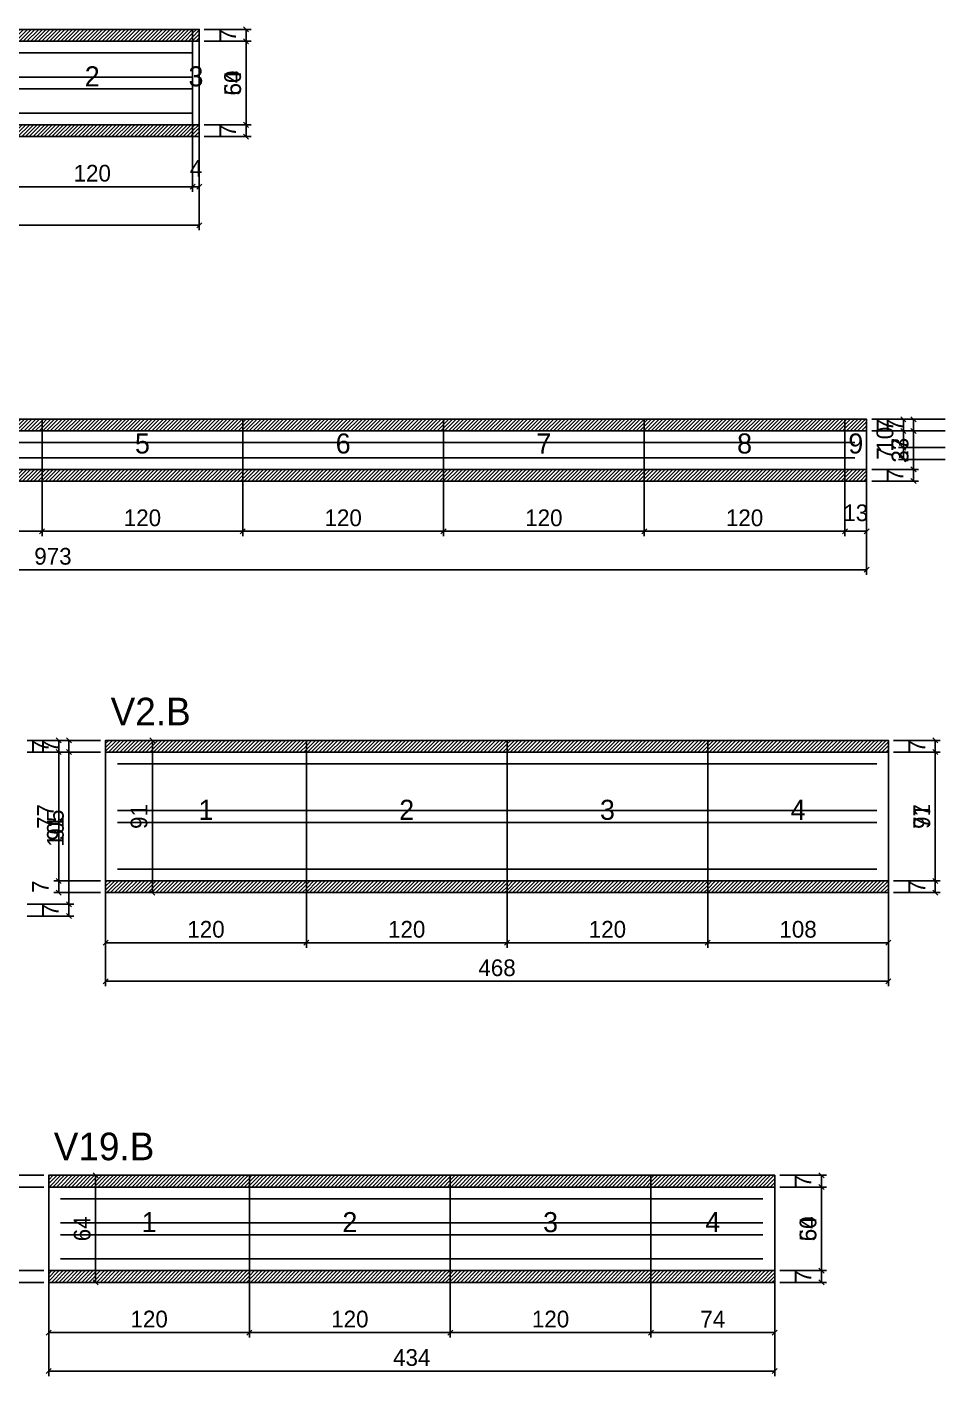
# Model space of a CAD drawing. Extents: x -9000 to 3070, y -6529 to 1250.
# Drawn here: x 668 to 1216, y -6515 to -5708 of the extents above; entities that cross this region are included whole.
import ezdxf
from ezdxf.enums import TextEntityAlignment as Align

# ---------------------------------------------------------------- set-up
doc = ezdxf.new("R2010")
doc.units = 0
for name, color, linetype in [('5', 5, 'Continuous'), ('COTA', 241, 'Continuous'), ('NOMENCLATURA', 7, 'Continuous'), ('Painéis', 200, 'Continuous'), ('SARR_2.2x7', 40, 'Continuous'), ('SCO-___-LAJ', 224, 'Continuous')]:
    doc.layers.add(name, color=color, linetype=linetype)
doc.dimstyles.new('PAINEL', dxfattribs={"dimtxt": 10, "dimasz": 3, "dimexe": 3, "dimexo": 3, "dimgap": 3, "dimtad": 1, "dimblk": 'OBLIQUE', "dimblk1": 'OBLIQUE', "dimcen": 2.5, "dimclrd": 4, "dimclre": 4, "dimclrt": 240, "dimazin": 3, "dimtfac": 1, "dimtmove": 0, "dimatfit": 3})

# ---------------------------------------------------------------- blocks, each defined once
blk = doc.blocks.new('_OBLIQUE')
at = {"color": 0, "linetype": 'BYBLOCK'}
blk.add_line((-0.5, -0.5), (0.5, 0.5), dxfattribs=at)

msp = doc.modelspace()

# ---------------------------------------------------------------- hatches: boundary and pattern name
at = {"layer": 'COTA'}
h = msp.add_hatch(dxfattribs=at)
h.set_pattern_fill('ANSI31', scale=0.5)
h.paths.add_polyline_path([(647, -5717), (767, -5717), (767, -5710), (647, -5710)])
h = msp.add_hatch(dxfattribs=at)
h.set_pattern_fill('ANSI31', scale=0.5)
h.paths.add_polyline_path([(767, -5717), (771, -5717), (771, -5710), (767, -5710)])
h = msp.add_hatch(dxfattribs=at)
h.set_pattern_fill('ANSI31', scale=0.5)
h.paths.add_polyline_path([(647, -5774), (767, -5774), (767, -5767), (647, -5767)])
h = msp.add_hatch(dxfattribs=at)
h.set_pattern_fill('ANSI31', scale=0.5)
h.paths.add_polyline_path([(767, -5774), (771, -5774), (771, -5767), (767, -5767)])
h = msp.add_hatch(dxfattribs=at)
h.set_pattern_fill('ANSI31', scale=0.5)
h.paths.add_polyline_path([(557, -5950), (677, -5950), (677, -5943), (557, -5943)])
h = msp.add_hatch(dxfattribs=at)
h.set_pattern_fill('ANSI31', scale=0.5)
h.paths.add_polyline_path([(677, -5950), (797, -5950), (797, -5943), (677, -5943)])
h = msp.add_hatch(dxfattribs=at)
h.set_pattern_fill('ANSI31', scale=0.5)
h.paths.add_polyline_path([(797, -5950), (917, -5950), (917, -5943), (797, -5943)])
h = msp.add_hatch(dxfattribs=at)
h.set_pattern_fill('ANSI31', scale=0.5)
h.paths.add_polyline_path([(917, -5950), (1037, -5950), (1037, -5943), (917, -5943)])
h = msp.add_hatch(dxfattribs=at)
h.set_pattern_fill('ANSI31', scale=0.5)
h.paths.add_polyline_path([(1037, -5950), (1157, -5950), (1157, -5943), (1037, -5943)])
h = msp.add_hatch(dxfattribs=at)
h.set_pattern_fill('ANSI31', scale=0.5)
h.paths.add_polyline_path([(1157, -5950), (1170, -5950), (1170, -5943), (1157, -5943)])
h = msp.add_hatch(dxfattribs=at)
h.set_pattern_fill('ANSI31', scale=0.5)
h.paths.add_polyline_path([(557, -5980), (677, -5980), (677, -5973), (557, -5973)])
h = msp.add_hatch(dxfattribs=at)
h.set_pattern_fill('ANSI31', scale=0.5)
h.paths.add_polyline_path([(677, -5980), (797, -5980), (797, -5973), (677, -5973)])
h = msp.add_hatch(dxfattribs=at)
h.set_pattern_fill('ANSI31', scale=0.5)
h.paths.add_polyline_path([(797, -5980), (917, -5980), (917, -5973), (797, -5973)])
h = msp.add_hatch(dxfattribs=at)
h.set_pattern_fill('ANSI31', scale=0.5)
h.paths.add_polyline_path([(917, -5980), (1037, -5980), (1037, -5973), (917, -5973)])
h = msp.add_hatch(dxfattribs=at)
h.set_pattern_fill('ANSI31', scale=0.5)
h.paths.add_polyline_path([(1037, -5980), (1157, -5980), (1157, -5973), (1037, -5973)])
h = msp.add_hatch(dxfattribs=at)
h.set_pattern_fill('ANSI31', scale=0.5)
h.paths.add_polyline_path([(1157, -5980), (1170, -5980), (1170, -5973), (1157, -5973)])
h = msp.add_hatch(dxfattribs=at)
h.set_pattern_fill('ANSI31', scale=0.5)
h.paths.add_polyline_path([(715, -6142), (835, -6142), (835, -6135), (715, -6135)])
h = msp.add_hatch(dxfattribs=at)
h.set_pattern_fill('ANSI31', scale=0.5)
h.paths.add_polyline_path([(835, -6142), (955, -6142), (955, -6135), (835, -6135)])
h = msp.add_hatch(dxfattribs=at)
h.set_pattern_fill('ANSI31', scale=0.5)
h.paths.add_polyline_path([(955, -6142), (1075, -6142), (1075, -6135), (955, -6135)])
h = msp.add_hatch(dxfattribs=at)
h.set_pattern_fill('ANSI31', scale=0.5)
h.paths.add_polyline_path([(1075, -6142), (1183, -6142), (1183, -6135), (1075, -6135)])
h = msp.add_hatch(dxfattribs=at)
h.set_pattern_fill('ANSI31', scale=0.5)
h.paths.add_polyline_path([(715, -6226), (835, -6226), (835, -6219), (715, -6219)])
h = msp.add_hatch(dxfattribs=at)
h.set_pattern_fill('ANSI31', scale=0.5)
h.paths.add_polyline_path([(835, -6226), (955, -6226), (955, -6219), (835, -6219)])
h = msp.add_hatch(dxfattribs=at)
h.set_pattern_fill('ANSI31', scale=0.5)
h.paths.add_polyline_path([(955, -6226), (1075, -6226), (1075, -6219), (955, -6219)])
h = msp.add_hatch(dxfattribs=at)
h.set_pattern_fill('ANSI31', scale=0.5)
h.paths.add_polyline_path([(1075, -6226), (1183, -6226), (1183, -6219), (1075, -6219)])
h = msp.add_hatch(dxfattribs=at)
h.set_pattern_fill('ANSI31', scale=0.5)
h.paths.add_polyline_path([(681, -6402), (801, -6402), (801, -6395), (681, -6395)])
h = msp.add_hatch(dxfattribs=at)
h.set_pattern_fill('ANSI31', scale=0.5)
h.paths.add_polyline_path([(801, -6402), (921, -6402), (921, -6395), (801, -6395)])
h = msp.add_hatch(dxfattribs=at)
h.set_pattern_fill('ANSI31', scale=0.5)
h.paths.add_polyline_path([(921, -6402), (1041, -6402), (1041, -6395), (921, -6395)])
h = msp.add_hatch(dxfattribs=at)
h.set_pattern_fill('ANSI31', scale=0.5)
h.paths.add_polyline_path([(1041, -6402), (1115, -6402), (1115, -6395), (1041, -6395)])
h = msp.add_hatch(dxfattribs=at)
h.set_pattern_fill('ANSI31', scale=0.5)
h.paths.add_polyline_path([(681, -6459), (801, -6459), (801, -6452), (681, -6452)])
h = msp.add_hatch(dxfattribs=at)
h.set_pattern_fill('ANSI31', scale=0.5)
h.paths.add_polyline_path([(801, -6459), (921, -6459), (921, -6452), (801, -6452)])
h = msp.add_hatch(dxfattribs=at)
h.set_pattern_fill('ANSI31', scale=0.5)
h.paths.add_polyline_path([(921, -6459), (1041, -6459), (1041, -6452), (921, -6452)])
h = msp.add_hatch(dxfattribs=at)
h.set_pattern_fill('ANSI31', scale=0.5)
h.paths.add_polyline_path([(1041, -6459), (1115, -6459), (1115, -6452), (1041, -6452)])

# ---------------------------------------------------------------- linework, layer by layer
at = {"layer": 'Painéis'}
for p, q in [((647, -5717), (767, -5717)), ((767, -5767), (767, -5717)), ((767, -5767), (767, -5717)), ((767, -5717), (771, -5717)), ((767, -5767), (767, -5717)), ((771, -5767), (771, -5717)), ((647, -5767), (767, -5767)), ((767, -5767), (771, -5767)), ((557, -5950), (677, -5950)), ((677, -5973), (677, -5950)), ((677, -5973), (677, -5950)), ((677, -5950), (797, -5950)), ((677, -5973), (677, -5950)), ((797, -5973), (797, -5950)), ((797, -5973), (797, -5950)), ((797, -5950), (917, -5950)), ((797, -5973), (797, -5950)), ((917, -5973), (917, -5950)), ((917, -5973), (917, -5950)), ((917, -5950), (1037, -5950)), ((917, -5973), (917, -5950)), ((1037, -5973), (1037, -5950)), ((1037, -5973), (1037, -5950)), ((1037, -5950), (1157, -5950)), ((1037, -5973), (1037, -5950)), ((1157, -5973), (1157, -5950)), ((1157, -5973), (1157, -5950)), ((1157, -5950), (1170, -5950)), ((1157, -5973), (1157, -5950)), ((1170, -5973), (1170, -5950)), ((557, -5973), (677, -5973)), ((677, -5973), (797, -5973)), ((797, -5973), (917, -5973)), ((917, -5973), (1037, -5973)), ((1037, -5973), (1157, -5973)), ((1157, -5973), (1170, -5973)), ((715, -6142), (835, -6142)), ((715, -6219), (715, -6142)), ((835, -6219), (835, -6142)), ((835, -6219), (835, -6142)), ((835, -6142), (955, -6142)), ((835, -6219), (835, -6142)), ((955, -6219), (955, -6142)), ((955, -6219), (955, -6142)), ((955, -6142), (1075, -6142)), ((955, -6219), (955, -6142)), ((1075, -6219), (1075, -6142)), ((1075, -6219), (1075, -6142)), ((1075, -6142), (1183, -6142)), ((1075, -6219), (1075, -6142)), ((1183, -6219), (1183, -6142)), ((715, -6219), (835, -6219)), ((835, -6219), (955, -6219)), ((955, -6219), (1075, -6219)), ((1075, -6219), (1183, -6219)), ((681, -6402), (801, -6402)), ((681, -6452), (681, -6402)), ((801, -6452), (801, -6402)), ((801, -6452), (801, -6402)), ((801, -6402), (921, -6402)), ((801, -6452), (801, -6402)), ((921, -6452), (921, -6402)), ((921, -6452), (921, -6402)), ((921, -6402), (1041, -6402)), ((921, -6452), (921, -6402)), ((1041, -6452), (1041, -6402)), ((1041, -6452), (1041, -6402)), ((1041, -6402), (1115, -6402)), ((1041, -6452), (1041, -6402)), ((1115, -6452), (1115, -6402)), ((681, -6452), (801, -6452)), ((801, -6452), (921, -6452)), ((921, -6452), (1041, -6452)), ((1041, -6452), (1115, -6452))]:
    msp.add_line(p, q, dxfattribs=at)
at = {"layer": 'SARR_2.2x7'}
for points in [[(647, -5724), (767, -5724)], [(647, -5724), (767, -5724)], [(647, -5738.5), (767, -5738.5)], [(647, -5738.5), (767, -5738.5)], [(647, -5745.5), (767, -5745.5)], [(647, -5745.5), (767, -5745.5)], [(647, -5760), (767, -5760)], [(647, -5760), (767, -5760)], [(557, -5957), (677, -5957)], [(557, -5957), (677, -5957)], [(677, -5957), (797, -5957)], [(677, -5957), (797, -5957)], [(797, -5957), (917, -5957)], [(797, -5957), (917, -5957)], [(917, -5957), (1037, -5957)], [(917, -5957), (1037, -5957)], [(1037, -5957), (1157, -5957)], [(1037, -5957), (1157, -5957)], [(1157, -5957), (1163, -5957)], [(1157, -5957), (1163, -5957)], [(557, -5966), (677, -5966)], [(557, -5966), (677, -5966)], [(677, -5966), (797, -5966)], [(677, -5966), (797, -5966)], [(797, -5966), (917, -5966)], [(797, -5966), (917, -5966)], [(917, -5966), (1037, -5966)], [(917, -5966), (1037, -5966)], [(1037, -5966), (1157, -5966)], [(1037, -5966), (1157, -5966)], [(1157, -5966), (1163, -5966)], [(1157, -5966), (1163, -5966)], [(722, -6149), (835, -6149)], [(722, -6149), (835, -6149)], [(835, -6149), (955, -6149)], [(835, -6149), (955, -6149)], [(955, -6149), (1075, -6149)], [(955, -6149), (1075, -6149)], [(1075, -6149), (1176, -6149)], [(1075, -6149), (1176, -6149)], [(722, -6177), (835, -6177)], [(722, -6177), (835, -6177)], [(835, -6177), (955, -6177)], [(835, -6177), (955, -6177)], [(955, -6177), (1075, -6177)], [(955, -6177), (1075, -6177)], [(1075, -6177), (1176, -6177)], [(1075, -6177), (1176, -6177)], [(722, -6184), (835, -6184)], [(722, -6184), (835, -6184)], [(835, -6184), (955, -6184)], [(835, -6184), (955, -6184)], [(955, -6184), (1075, -6184)], [(955, -6184), (1075, -6184)], [(1075, -6184), (1176, -6184)], [(1075, -6184), (1176, -6184)], [(722, -6212), (835, -6212)], [(722, -6212), (835, -6212)], [(835, -6212), (955, -6212)], [(835, -6212), (955, -6212)], [(955, -6212), (1075, -6212)], [(955, -6212), (1075, -6212)], [(1075, -6212), (1176, -6212)], [(1075, -6212), (1176, -6212)], [(688, -6409), (801, -6409)], [(688, -6409), (801, -6409)], [(801, -6409), (921, -6409)], [(801, -6409), (921, -6409)], [(921, -6409), (1041, -6409)], [(921, -6409), (1041, -6409)], [(1041, -6409), (1108, -6409)], [(1041, -6409), (1108, -6409)], [(688, -6423.5), (801, -6423.5)], [(688, -6423.5), (801, -6423.5)], [(801, -6423.5), (921, -6423.5)], [(801, -6423.5), (921, -6423.5)], [(921, -6423.5), (1041, -6423.5)], [(921, -6423.5), (1041, -6423.5)], [(1041, -6423.5), (1108, -6423.5)], [(1041, -6423.5), (1108, -6423.5)], [(688, -6430.5), (801, -6430.5)], [(688, -6430.5), (801, -6430.5)], [(801, -6430.5), (921, -6430.5)], [(801, -6430.5), (921, -6430.5)], [(921, -6430.5), (1041, -6430.5)], [(921, -6430.5), (1041, -6430.5)], [(1041, -6430.5), (1108, -6430.5)], [(1041, -6430.5), (1108, -6430.5)], [(688, -6445), (801, -6445)], [(688, -6445), (801, -6445)], [(801, -6445), (921, -6445)], [(801, -6445), (921, -6445)], [(921, -6445), (1041, -6445)], [(921, -6445), (1041, -6445)], [(1041, -6445), (1108, -6445)], [(1041, -6445), (1108, -6445)]]:
    msp.add_lwpolyline(points, dxfattribs=at)
at = {"layer": 'SCO-___-LAJ'}
for points in [[(647, -5717), (767, -5717), (767, -5710), (647, -5710)], [(767, -5717), (771, -5717), (771, -5710), (767, -5710)], [(647, -5774), (767, -5774), (767, -5767), (647, -5767)], [(767, -5774), (771, -5774), (771, -5767), (767, -5767)], [(557, -5950), (677, -5950), (677, -5943), (557, -5943)], [(677, -5950), (797, -5950), (797, -5943), (677, -5943)], [(797, -5950), (917, -5950), (917, -5943), (797, -5943)], [(917, -5950), (1037, -5950), (1037, -5943), (917, -5943)], [(1037, -5950), (1157, -5950), (1157, -5943), (1037, -5943)], [(1157, -5950), (1170, -5950), (1170, -5943), (1157, -5943)], [(557, -5980), (677, -5980), (677, -5973), (557, -5973)], [(677, -5980), (797, -5980), (797, -5973), (677, -5973)], [(797, -5980), (917, -5980), (917, -5973), (797, -5973)], [(917, -5980), (1037, -5980), (1037, -5973), (917, -5973)], [(1037, -5980), (1157, -5980), (1157, -5973), (1037, -5973)], [(1157, -5980), (1170, -5980), (1170, -5973), (1157, -5973)], [(715, -6142), (835, -6142), (835, -6135), (715, -6135)], [(835, -6142), (955, -6142), (955, -6135), (835, -6135)], [(955, -6142), (1075, -6142), (1075, -6135), (955, -6135)], [(1075, -6142), (1183, -6142), (1183, -6135), (1075, -6135)], [(715, -6226), (835, -6226), (835, -6219), (715, -6219)], [(835, -6226), (955, -6226), (955, -6219), (835, -6219)], [(955, -6226), (1075, -6226), (1075, -6219), (955, -6219)], [(1075, -6226), (1183, -6226), (1183, -6219), (1075, -6219)], [(681, -6402), (801, -6402), (801, -6395), (681, -6395)], [(801, -6402), (921, -6402), (921, -6395), (801, -6395)], [(921, -6402), (1041, -6402), (1041, -6395), (921, -6395)], [(1041, -6402), (1115, -6402), (1115, -6395), (1041, -6395)], [(681, -6459), (801, -6459), (801, -6452), (681, -6452)], [(801, -6459), (921, -6459), (921, -6452), (801, -6452)], [(921, -6459), (1041, -6459), (1041, -6452), (921, -6452)], [(1041, -6459), (1115, -6459), (1115, -6452), (1041, -6452)]]:
    msp.add_lwpolyline(points, close=True, dxfattribs=at)

# ---------------------------------------------------------------- texts
at = {"layer": '5'}
for s, p in [('2', (707, -5738)), ('3', (769, -5738)), ('5', (737, -5957.5)), ('6', (857, -5957.5)), ('7', (977, -5957.5)), ('8', (1097, -5957.5)), ('9', (1163.5, -5957.5)), ('1', (775, -6176.5)), ('2', (895, -6176.5)), ('3', (1015, -6176.5)), ('4', (1129, -6176.5)), ('1', (741, -6423)), ('2', (861, -6423)), ('3', (981, -6423)), ('4', (1078, -6423))]:
    msp.add_text(s, height=12, dxfattribs=at).set_placement(p, align=Align.MIDDLE_CENTER)
at = {"layer": 'NOMENCLATURA'}
for s, p in [('V2.B', (718, -6126)), ('V19.B', (684, -6386))]:
    msp.add_text(s, height=16.5, dxfattribs=at).set_placement(p)

# ---------------------------------------------------------------- dimensions: what is measured, and where the dimension line sits
at = {"layer": 'COTA'}
for base, p1, p2 in [((799, -5774), (771, -5774), (771, -5710)), ((799, -5717), (771, -5717), (771, -5710)), ((799, -5767), (771, -5767), (771, -5717)), ((799, -5774), (771, -5774), (771, -5767)), ((1198, -5980), (1170, -5980), (1170, -5943)), ((1198, -5950), (1170, -5950), (1170, -5943)), ((1192, -5950), (1220, -5950), (1220, -5943)), ((1198, -5973), (1170, -5973), (1170, -5950)), ((1192, -5960), (1220, -5960), (1220, -5950)), ((1192, -5967), (1220, -5967), (1220, -5960)), ((1198, -5980), (1170, -5980), (1170, -5973)), ((693, -6240), (665, -6240), (665, -6135)), ((693, -6142), (665, -6142), (665, -6135)), ((687, -6142), (715, -6142), (715, -6135)), ((743, -6226), (715, -6226), (715, -6135)), ((1211, -6226), (1183, -6226), (1183, -6135)), ((1211, -6142), (1183, -6142), (1183, -6135)), ((693, -6233), (665, -6233), (665, -6142)), ((687, -6219), (715, -6219), (715, -6142)), ((1211, -6219), (1183, -6219), (1183, -6142)), ((687, -6226), (715, -6226), (715, -6219)), ((1211, -6226), (1183, -6226), (1183, -6219)), ((693, -6240), (665, -6240), (665, -6233)), ((653, -6402), (681, -6402), (681, -6395)), ((709, -6459), (681, -6459), (681, -6395)), ((1143, -6459), (1115, -6459), (1115, -6395)), ((1143, -6402), (1115, -6402), (1115, -6395)), ((653, -6452), (681, -6452), (681, -6402)), ((1143, -6452), (1115, -6452), (1115, -6402)), ((653, -6459), (681, -6459), (681, -6452)), ((1143, -6459), (1115, -6459), (1115, -6452))]:
    msp.add_linear_dim(base=base, p1=p1, p2=p2, angle=90, dimstyle='PAINEL', dxfattribs=at).render()
for base, p1, p2 in [((527, -5827), (527, -5767), (771, -5767)), ((647, -5804), (647, -5767), (767, -5767)), ((767, -5804), (767, -5767), (771, -5767)), ((197, -6033), (197, -5973), (1170, -5973)), ((557, -6010), (557, -5973), (677, -5973)), ((677, -6010), (677, -5973), (797, -5973)), ((797, -6010), (797, -5973), (917, -5973)), ((917, -6010), (917, -5973), (1037, -5973)), ((1037, -6010), (1037, -5973), (1157, -5973)), ((1157, -6010), (1157, -5973), (1170, -5973)), ((715, -6256), (715, -6219), (835, -6219)), ((715, -6279), (715, -6219), (1183, -6219)), ((835, -6256), (835, -6219), (955, -6219)), ((955, -6256), (955, -6219), (1075, -6219)), ((1075, -6256), (1075, -6219), (1183, -6219)), ((681, -6489), (681, -6452), (801, -6452)), ((681, -6512), (681, -6452), (1115, -6452)), ((801, -6489), (801, -6452), (921, -6452)), ((921, -6489), (921, -6452), (1041, -6452)), ((1041, -6489), (1041, -6452), (1115, -6452))]:
    msp.add_linear_dim(base=base, p1=p1, p2=p2, dimstyle='PAINEL', dxfattribs=at).render()

doc.saveas('drawing.dxf')
